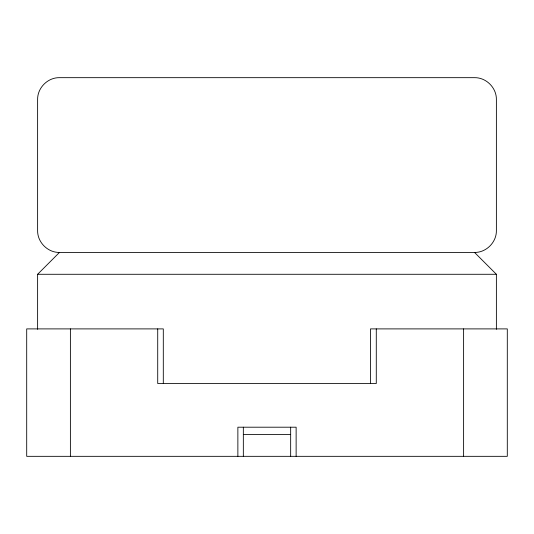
<?xml version="1.0" encoding="UTF-8"?>
<svg xmlns="http://www.w3.org/2000/svg" width="534" height="534" viewBox="0 0 534 534"><rect width="100%" height="100%" fill="white"/><g stroke="black" fill="none" stroke-linecap="round" stroke-linejoin="round"><path stroke-width="0.8" d="M37.62 329.311L37.62 274.282L59.468 252.435L474.532 252.435C486.207 252.682 496.62 242.269 496.38 230.588L496.38 99.518C496.62 87.843 486.207 77.43 474.532 77.67L59.468 77.67C47.793 77.43 37.38 87.843 37.62 99.518L37.62 230.588C37.38 242.269 47.793 252.682 59.468 252.435M37.62 274.282L496.38 274.282L496.38 329.311M243.337 434.482L290.663 434.482M474.532 252.435L496.38 274.282M463.612 328.897L463.612 456.33M376.283 328.897L376.283 383.512L157.717 383.512L157.717 328.897M370.496 383.512L370.496 328.897L507.3 328.897L507.3 456.33L26.7 456.33L26.7 328.897L163.304 328.897L163.304 383.512M296.13 456.33L296.13 427.2L237.87 427.2L237.87 456.33M290.663 427.2L290.663 456.33M243.337 427.2L243.337 456.33M70.388 328.897L70.388 456.33"/></g></svg>
